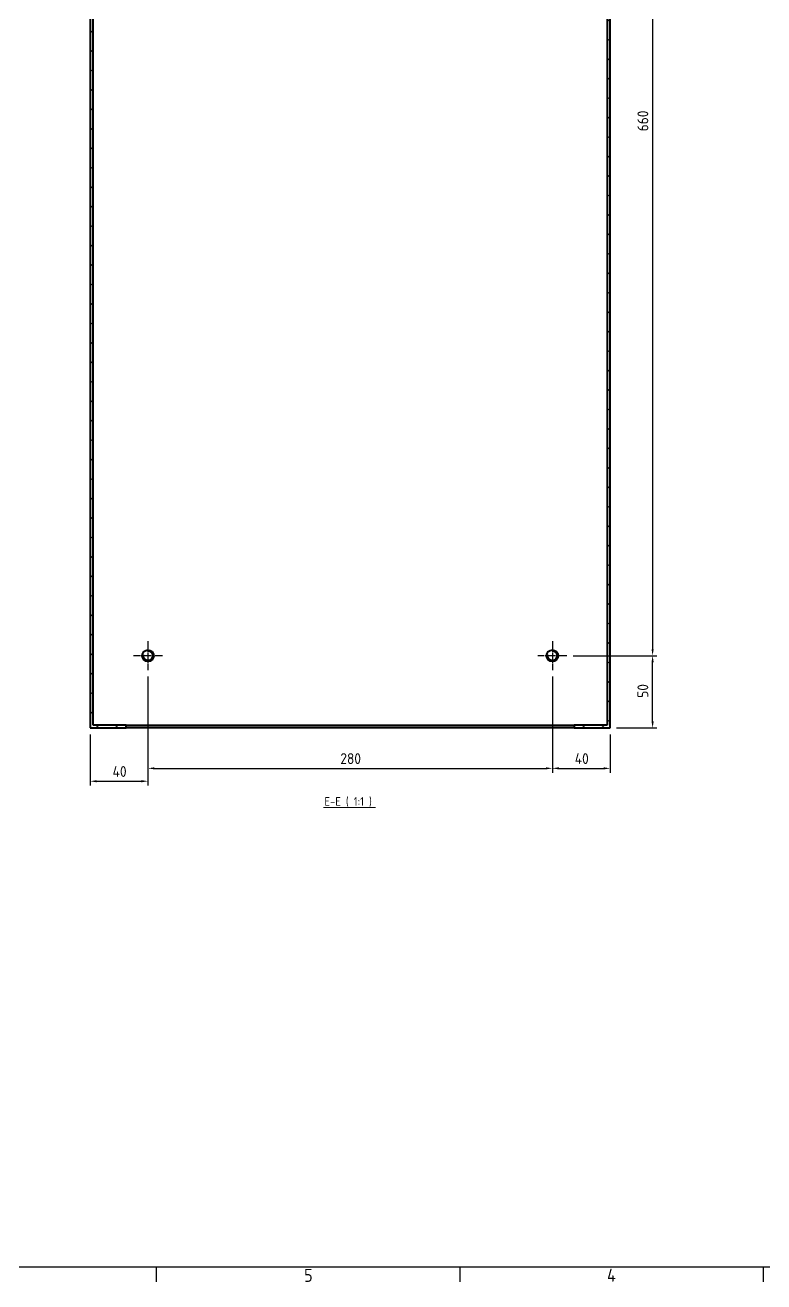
# Model space of a CAD drawing. Header units: millimetres. Extents: x 0 to 2523, y 0 to 1782.
# Drawn here: x 1381 to 1893, y 50 to 920 of the extents above; entities that cross this region are included whole.
import ezdxf

# ---------------------------------------------------------------- set-up
doc = ezdxf.new("R2010")
doc.units = ezdxf.units.MM
doc.header["$LTSCALE"] = 3
doc.linetypes.add('CHAIN', pattern=[0.3543, 0.2362, -0.0295, 0.0591, -0.0295])
doc.layers.get('0').update_dxf_attribs({"color": 3, "lineweight": 25})
for name, color, linetype, lineweight in [('가시적인 것(ISO)', 3, 'Continuous', 40), ('가시적인 좁은 것(ISO)', 3, 'Continuous', 35), ('경계(ISO)', 7, 'Continuous', 25), ('기호(ISO)', 5, 'Continuous', 25), ('중심 표식(ISO)', 1, 'Continuous', 25), ('치수(ISO)', 2, 'Continuous', 25), ('해치(ISO)', 7, 'Continuous', 18)]:
    doc.layers.add(name, color=color, linetype=linetype, lineweight=lineweight)
doc.styles.add('문자 텍스트_M2B', font='isocp.shx')
doc.styles.add('치수 텍스트_PSTEK_POSCO', font='isocp.shx')
doc.styles.add('텍스트 스타일512', font='isocp.shx')
doc.dimstyles.new('치수_PSTEK_POSCO', dxfattribs={"dimscale": 3, "dimtxt": 2.5, "dimasz": 1.5, "dimexe": 1, "dimexo": 1.5, "dimgap": 1, "dimtad": 1, "dimrnd": 1e-08, "dimdsep": 46, "dimtxsty": '치수 텍스트_PSTEK_POSCO', "dimcen": 0.09, "dimdle": 10, "dimclrd": 7, "dimclre": 7, "dimclrt": 2, "dimadec": 1, "dimazin": 2, "dimtfac": 1, "dimtmove": 0, "dimatfit": 3, "dimfxl": 0, "dimtolj": 1, "dimlwd": -1, "dimlwe": -1, "dimarcsym": 0})

# ---------------------------------------------------------------- blocks, each defined once
blk = doc.blocks.new('경계 Default Border')
at = {"layer": '경계(ISO)'}
for p, q in [((490.58, 20), (490.58, 16.6)), ((560.67, 20), (560.67, 16.6)), ((630.75, 20), (630.75, 16.6))]:
    blk.add_line(p, q, dxfattribs=at)
at = {"layer": '경계(ISO)', "flags": 128}
blk.add_lwpolyline([(20, 20), (20, 574), (821, 574), (821, 20), (20, 20)], dxfattribs=at)
at = {"layer": '경계(ISO)', "color": 2, "char_height": 3, "attachment_point": 7, "style": '문자 텍스트_M2B'}
for s, insert in [('5', (524.77, 16.57)), ('4', (594.68, 16.6))]:
    blk.add_mtext(s, dxfattribs=dict(at, insert=insert))
blk = doc.blocks.new('*D109')
at = {"layer": 'Defpoints', "color": 0, "transparency": 16777216}
for p in [(1756.16, 483.23), (1815.59, 483.23), (1786.16, 433.23)]:
    blk.add_point(p, dxfattribs=at)
at = {"layer": '치수(ISO)', "color": 7, "transparency": 16777216}
for p, q in [((1760.66, 483.23), (1818.59, 483.23)), ((1815.59, 437.73), (1815.59, 478.73)), ((1790.66, 433.23), (1818.59, 433.23))]:
    blk.add_line(p, q, dxfattribs=at)
for points in [[(1814.84, 478.73), (1816.34, 478.73), (1815.59, 483.23)], [(1814.84, 437.73), (1816.34, 437.73), (1815.59, 433.23)]]:
    blk.add_solid(points, dxfattribs=at)
at = {"layer": '치수(ISO)', "color": 2, "transparency": 16777216, "insert": (1808.84, 454.08), "char_height": 7.5, "attachment_point": 4, "rotation": 90, "style": '치수 텍스트_PSTEK_POSCO'}
blk.add_mtext('\\A1;50', dxfattribs=at)
blk = doc.blocks.new('*D112')
at = {"layer": 'Defpoints', "color": 0, "transparency": 16777216}
for p in [(1466.16, 473.23), (1426.16, 433.23), (1466.16, 396.31)]:
    blk.add_point(p, dxfattribs=at)
at = {"layer": '치수(ISO)', "color": 7, "transparency": 16777216}
for p, q in [((1466.16, 468.73), (1466.16, 393.31)), ((1426.16, 428.73), (1426.16, 393.31)), ((1430.66, 396.31), (1461.66, 396.31))]:
    blk.add_line(p, q, dxfattribs=at)
for points in [[(1430.66, 397.06), (1430.66, 395.56), (1426.16, 396.31)], [(1461.66, 397.06), (1461.66, 395.56), (1466.16, 396.31)]]:
    blk.add_solid(points, dxfattribs=at)
at = {"layer": '치수(ISO)', "color": 2, "transparency": 16777216, "insert": (1441.66, 403.06), "char_height": 7.5, "attachment_point": 4, "style": '치수 텍스트_PSTEK_POSCO'}
blk.add_mtext('\\A1;40', dxfattribs=at)
blk = doc.blocks.new('*D113')
at = {"layer": 'Defpoints', "color": 0, "transparency": 16777216}
for p in [(1466.16, 473.23), (1746.16, 473.23), (1746.16, 405.23)]:
    blk.add_point(p, dxfattribs=at)
at = {"layer": '치수(ISO)', "color": 7, "transparency": 16777216}
for p, q in [((1466.16, 468.73), (1466.16, 402.23)), ((1746.16, 468.73), (1746.16, 402.23)), ((1470.66, 405.23), (1741.66, 405.23))]:
    blk.add_line(p, q, dxfattribs=at)
for points in [[(1470.66, 405.98), (1470.66, 404.48), (1466.16, 405.23)], [(1741.66, 405.98), (1741.66, 404.48), (1746.16, 405.23)]]:
    blk.add_solid(points, dxfattribs=at)
at = {"layer": '치수(ISO)', "color": 2, "transparency": 16777216, "insert": (1599.35, 411.98), "char_height": 7.5, "attachment_point": 4, "style": '치수 텍스트_PSTEK_POSCO'}
blk.add_mtext('\\A1;280', dxfattribs=at)
blk = doc.blocks.new('*D114')
at = {"layer": 'Defpoints', "color": 0, "transparency": 16777216}
for p in [(1746.16, 473.23), (1786.16, 433.23), (1786.16, 405.23)]:
    blk.add_point(p, dxfattribs=at)
at = {"layer": '치수(ISO)', "color": 7, "transparency": 16777216}
for p, q in [((1746.16, 468.73), (1746.16, 402.23)), ((1786.16, 428.73), (1786.16, 402.23)), ((1750.66, 405.23), (1781.66, 405.23))]:
    blk.add_line(p, q, dxfattribs=at)
for points in [[(1750.66, 405.98), (1750.66, 404.48), (1746.16, 405.23)], [(1781.66, 405.98), (1781.66, 404.48), (1786.16, 405.23)]]:
    blk.add_solid(points, dxfattribs=at)
at = {"layer": '치수(ISO)', "color": 2, "transparency": 16777216, "insert": (1761.69, 411.98), "char_height": 7.5, "attachment_point": 4, "style": '치수 텍스트_PSTEK_POSCO'}
blk.add_mtext('\\A1;40', dxfattribs=at)
blk = doc.blocks.new('*D119')
at = {"layer": 'Defpoints', "color": 0, "transparency": 16777216}
for p in [(1476.16, 1143.23), (1756.16, 483.23), (1815.59, 483.23)]:
    blk.add_point(p, dxfattribs=at)
at = {"layer": '치수(ISO)', "color": 7, "transparency": 16777216}
for p, q in [((1480.66, 1143.23), (1818.59, 1143.23)), ((1815.59, 1138.73), (1815.59, 487.73)), ((1760.66, 483.23), (1818.59, 483.23))]:
    blk.add_line(p, q, dxfattribs=at)
for points in [[(1814.84, 1138.73), (1816.34, 1138.73), (1815.59, 1143.23)], [(1814.84, 487.73), (1816.34, 487.73), (1815.59, 483.23)]]:
    blk.add_solid(points, dxfattribs=at)
at = {"layer": '치수(ISO)', "color": 2, "transparency": 16777216, "insert": (1808.84, 846.26), "char_height": 7.5, "attachment_point": 4, "rotation": 90, "style": '치수 텍스트_PSTEK_POSCO'}
blk.add_mtext('\\A1;660', dxfattribs=at)

msp = doc.modelspace()

# ---------------------------------------------------------------- hatches: boundary and pattern name
at = {"layer": '해치(ISO)'}
h = msp.add_hatch(dxfattribs=at)
h.set_pattern_fill('ANSI31', color=256, scale=76.2, style=0)
h.set_pattern_definition([(45, (0, 0), (-6.735192, 6.735192), [])])
h.paths.add_polyline_path([(1426.1645, 1293.233), (1426.1645, 433.233), (1451.1645, 433.233), (1451.1645, 435.233), (1428.1645, 435.233), (1428.1645, 1291.233), (1784.1645, 1291.233), (1784.1645, 435.233), (1761.1645, 435.233), (1761.1645, 433.233), (1786.1645, 433.233), (1786.1645, 1293.233)])

# ---------------------------------------------------------------- linework, layer by layer
at = {"layer": '가시적인 것(ISO)'}
for p, q in [((1426.1645, 1293.233), (1426.1645, 433.233)), ((1428.1645, 435.233), (1428.1645, 1291.233)), ((1784.1645, 1291.233), (1784.1645, 435.233)), ((1786.1645, 433.233), (1786.1645, 1293.233)), ((1451.1645, 435.233), (1428.1645, 435.233)), ((1451.1645, 433.233), (1451.1645, 435.233)), ((1451.1645, 435.233), (1761.1645, 435.233)), ((1784.1645, 435.233), (1761.1645, 435.233)), ((1761.1645, 435.233), (1761.1645, 433.233)), ((1426.1645, 433.233), (1451.1645, 433.233)), ((1761.1645, 433.233), (1451.1645, 433.233)), ((1761.1645, 433.233), (1786.1645, 433.233))]:
    msp.add_line(p, q, dxfattribs=at)
for centre in [(1466.1645, 483.233), (1746.1645, 483.233)]:
    msp.add_circle(centre, 4, dxfattribs=at)
at = {"layer": '가시적인 좁은 것(ISO)'}
for centre in [(1466.1645, 483.233), (1746.1645, 483.233)]:
    msp.add_arc(centre, 3.256, 170, 80, dxfattribs=at)
at = {"layer": '기호(ISO)', "color": 7, "lineweight": 18}
msp.add_line((1587.7172, 378.0679), (1623.7243, 378.0679), dxfattribs=at)
at = {"layer": '중심 표식(ISO)', "linetype": 'CHAIN', "ltscale": 7.407949}
for p, q in [((1466.1645, 493.233), (1466.1645, 473.233)), ((1746.1645, 493.233), (1746.1645, 473.233)), ((1476.1645, 483.233), (1456.1645, 483.233)), ((1756.1645, 483.233), (1736.1645, 483.233))]:
    msp.add_line(p, q, dxfattribs=at)

# ---------------------------------------------------------------- block references
at = {"xscale": 3, "yscale": 3, "zscale": 3}
msp.add_blockref('경계 Default Border', (0, 0), dxfattribs=at)

# ---------------------------------------------------------------- texts
at = {"layer": '기호(ISO)', "color": 7, "insert": (1588.3412, 378.7314), "char_height": 6, "attachment_point": 7, "style": '텍스트 스타일512'}
msp.add_mtext('E-E ( 1:1 )', dxfattribs=at)

# ---------------------------------------------------------------- dimensions: what is measured, and where the dimension line sits
at = {"layer": '치수(ISO)', "color": 7}
for base, p1, p2, angle, picture, middle in [((1815.5886, 483.233), (1476.1645, 1143.233), (1756.1645, 483.233), 90, '*D119', (1815.5886, 853.233)), ((1815.5886, 483.233), (1786.1645, 433.233), (1756.1645, 483.233), 90, '*D109', (1815.5886, 458.203)), ((1466.1645, 396.3129), (1426.1645, 433.233), (1466.1645, 473.233), 180, '*D112', (1446.1645, 396.3129)), ((1746.1645, 405.2277), (1466.1645, 473.233), (1746.1645, 473.233), 180, '*D113', (1606.1945, 405.2277)), ((1786.1645, 405.2277), (1746.1645, 473.233), (1786.1645, 433.233), 180, '*D114', (1766.1945, 405.2277))]:
    dim = msp.add_linear_dim(base=base, p1=p1, p2=p2, angle=angle, dimstyle='치수_PSTEK_POSCO', override={"dimdec": 2, "dimtp": 0, "dimtm": 0, "dimtdec": 2, "dimtofl": 0, "dimatfit": 1}, dxfattribs=at)
    dim.commit()
    dim.dimension.update_dxf_attribs({"geometry": picture, "text_midpoint": middle, "dimtype": 160})

doc.saveas('drawing.dxf')
